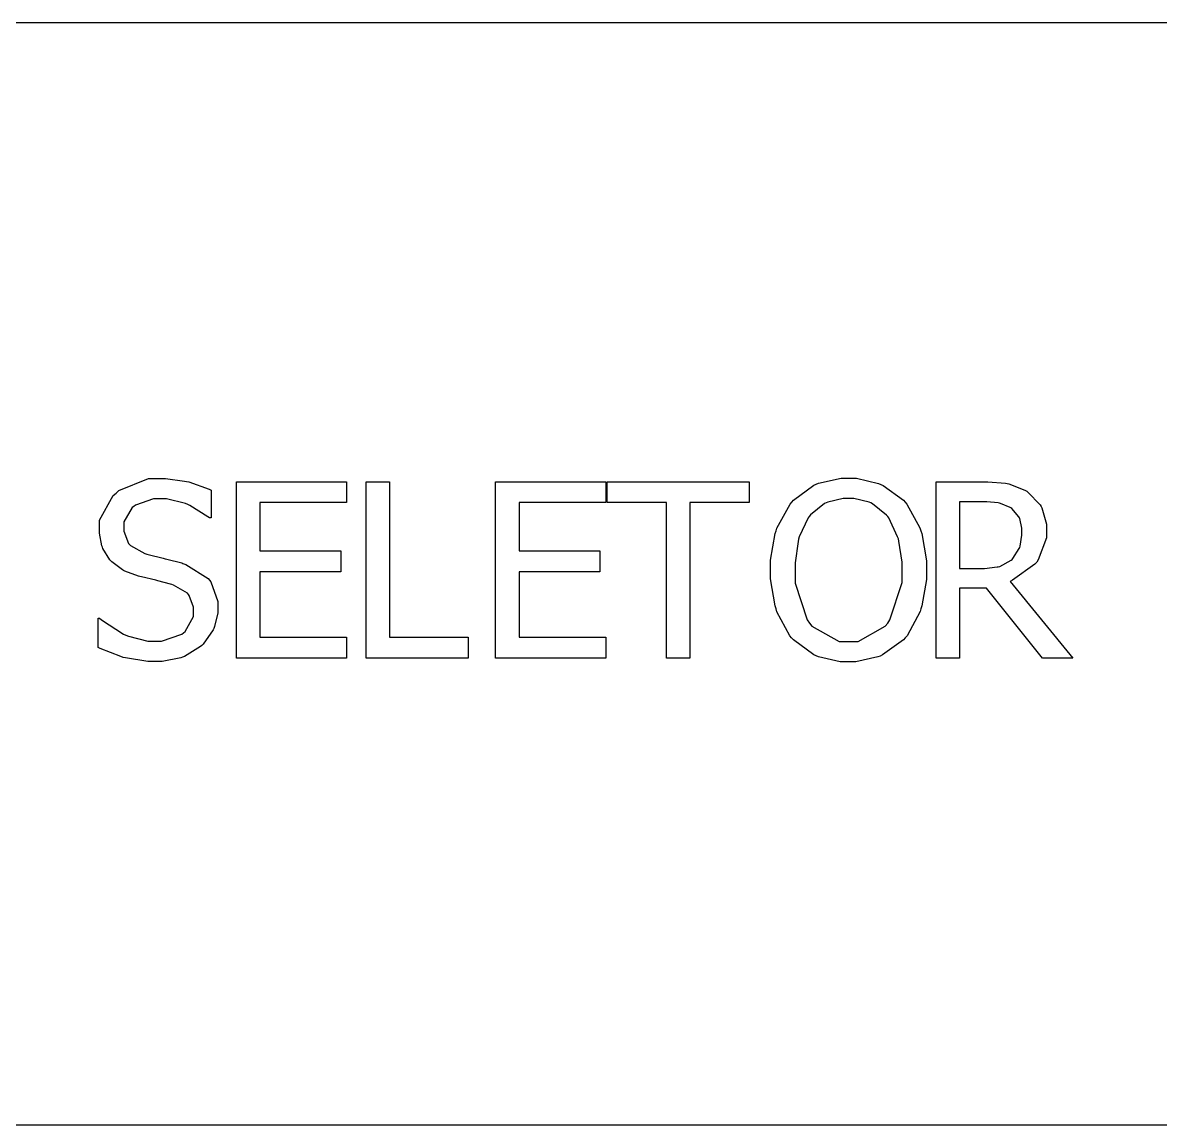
# Model space of a CAD drawing. Header units: millimetres. Extents: x 1974 to 2099, y 1386 to 1555.
# Drawn here: x 2093.188 to 2094.278, y 1476.14 to 1477.196 of the extents above; entities that cross this region are included whole.
import ezdxf

# ---------------------------------------------------------------- set-up
doc = ezdxf.new("R2010")
doc.units = ezdxf.units.MM
doc.layers.add('TEXTO', color=4, linetype='Continuous')

msp = doc.modelspace()

# ---------------------------------------------------------------- linework, layer by layer
at = {"layer": 'TEXTO', "color": 0}
for p, q in [((2098.7779, 1477.1963), (2069.8934, 1477.1963)), ((2093.2796, 1476.7481), (2093.3082, 1476.7596)), ((2093.3082, 1476.7596), (2093.3178, 1476.7596)), ((2093.3178, 1476.7596), (2093.3245, 1476.7596)), ((2093.3245, 1476.7596), (2093.3425, 1476.7573)), ((2093.9502, 1476.7552), (2093.9717, 1476.7601)), ((2093.9717, 1476.7601), (2093.9788, 1476.7601)), ((2093.9788, 1476.7601), (2093.9866, 1476.7601)), ((2093.9866, 1476.7601), (2094.0076, 1476.7551)), ((2093.277, 1476.7457), (2093.2796, 1476.7481)), ((2093.3425, 1476.7573), (2093.3446, 1476.7568)), ((2093.3446, 1476.7568), (2093.3466, 1476.7564)), ((2093.3466, 1476.7564), (2093.3661, 1476.7496)), ((2093.3661, 1476.7496), (2093.368, 1476.7487)), ((2093.368, 1476.7487), (2093.368, 1476.7219)), ((2093.3923, 1476.5877), (2093.3923, 1476.7566)), ((2093.3923, 1476.7566), (2093.4979, 1476.7566)), ((2093.4979, 1476.7566), (2093.4979, 1476.7366)), ((2093.5165, 1476.5877), (2093.5165, 1476.7566)), ((2093.5165, 1476.7566), (2093.5389, 1476.7566)), ((2093.5389, 1476.7566), (2093.5389, 1476.6077)), ((2093.6406, 1476.5877), (2093.6406, 1476.7566)), ((2093.6406, 1476.7566), (2093.7462, 1476.7566)), ((2093.7462, 1476.7566), (2093.7462, 1476.7366)), ((2093.7476, 1476.7366), (2093.7476, 1476.7566)), ((2093.7476, 1476.7566), (2093.8835, 1476.7566)), ((2093.8835, 1476.7566), (2093.8835, 1476.7366)), ((2093.926, 1476.7391), (2093.9457, 1476.7533)), ((2093.9457, 1476.7533), (2093.948, 1476.7543)), ((2093.948, 1476.7543), (2093.9502, 1476.7552)), ((2094.0076, 1476.7551), (2094.0099, 1476.7541)), ((2094.0099, 1476.7541), (2094.0121, 1476.7531)), ((2094.0121, 1476.7531), (2094.0316, 1476.739)), ((2094.0629, 1476.5877), (2094.0629, 1476.7566)), ((2094.0629, 1476.7566), (2094.1066, 1476.7566)), ((2094.1066, 1476.7566), (2094.1125, 1476.7566)), ((2094.1125, 1476.7566), (2094.1292, 1476.7552)), ((2094.1292, 1476.7552), (2094.1309, 1476.7549)), ((2094.1309, 1476.7549), (2094.1324, 1476.7547)), ((2094.1324, 1476.7547), (2094.1478, 1476.7485)), ((2094.1478, 1476.7485), (2094.1496, 1476.7476)), ((2094.1496, 1476.7476), (2094.1507, 1476.7467)), ((2093.261, 1476.7199), (2093.2743, 1476.7435)), ((2093.2743, 1476.7435), (2093.277, 1476.7457)), ((2093.3128, 1476.7402), (2093.2955, 1476.7342)), ((2093.3193, 1476.7402), (2093.3128, 1476.7402)), ((2093.3253, 1476.7402), (2093.3193, 1476.7402)), ((2093.3435, 1476.7357), (2093.3253, 1476.7402)), ((2093.4979, 1476.7366), (2093.4148, 1476.7366)), ((2093.4148, 1476.7366), (2093.4148, 1476.6903)), ((2093.7462, 1476.7366), (2093.6631, 1476.7366)), ((2093.6631, 1476.7366), (2093.6631, 1476.6903)), ((2093.8044, 1476.7366), (2093.7476, 1476.7366)), ((2093.8044, 1476.5877), (2093.8044, 1476.7366)), ((2093.8835, 1476.7366), (2093.8268, 1476.7366)), ((2093.8268, 1476.7366), (2093.8268, 1476.5877)), ((2093.9228, 1476.7352), (2093.9245, 1476.7372)), ((2093.9245, 1476.7372), (2093.926, 1476.7391)), ((2093.9575, 1476.7364), (2093.956, 1476.7357)), ((2093.959, 1476.7372), (2093.9575, 1476.7364)), ((2093.9736, 1476.7407), (2093.959, 1476.7372)), ((2093.9789, 1476.7407), (2093.9736, 1476.7407)), ((2093.9838, 1476.7407), (2093.9789, 1476.7407)), ((2093.9986, 1476.7371), (2093.9838, 1476.7407)), ((2094.0002, 1476.7363), (2093.9986, 1476.7371)), ((2094.0316, 1476.739), (2094.0332, 1476.7372)), ((2094.0332, 1476.7372), (2094.0348, 1476.7353)), ((2094.0332, 1476.7372), (2094.0332, 1476.7372)), ((2094.1076, 1476.7373), (2094.0853, 1476.7373)), ((2094.0853, 1476.7373), (2094.0853, 1476.6735)), ((2094.1113, 1476.7373), (2094.1076, 1476.7373)), ((2094.1222, 1476.7363), (2094.1113, 1476.7373)), ((2094.1507, 1476.7467), (2094.1624, 1476.7346)), ((2093.2923, 1476.7318), (2093.2843, 1476.7183)), ((2093.294, 1476.7329), (2093.2923, 1476.7318)), ((2093.2955, 1476.7342), (2093.294, 1476.7329)), ((2093.3457, 1476.7348), (2093.3435, 1476.7357)), ((2093.3477, 1476.7339), (2093.3457, 1476.7348)), ((2093.365, 1476.7231), (2093.3477, 1476.7339)), ((2093.9103, 1476.7123), (2093.9228, 1476.7352)), ((2093.956, 1476.7357), (2093.9425, 1476.7248)), ((2094.0018, 1476.7356), (2094.0002, 1476.7363)), ((2094.0152, 1476.7247), (2094.0018, 1476.7356)), ((2094.0348, 1476.7353), (2094.0473, 1476.7124)), ((2094.1234, 1476.736), (2094.1222, 1476.7363)), ((2094.1245, 1476.7358), (2094.1234, 1476.736)), ((2094.1336, 1476.732), (2094.1245, 1476.7358)), ((2094.1344, 1476.7315), (2094.1336, 1476.732)), ((2094.1354, 1476.7309), (2094.1344, 1476.7315)), ((2094.1421, 1476.7231), (2094.1354, 1476.7309)), ((2094.1624, 1476.7346), (2094.1634, 1476.733)), ((2094.1634, 1476.733), (2094.1642, 1476.7316)), ((2094.1642, 1476.7316), (2094.1686, 1476.7159)), ((2093.261, 1476.7113), (2093.261, 1476.7199)), ((2093.2843, 1476.7183), (2093.2843, 1476.7137)), ((2093.3664, 1476.7219), (2093.365, 1476.7231)), ((2093.368, 1476.7219), (2093.3664, 1476.7219)), ((2093.9402, 1476.7219), (2093.9317, 1476.7038)), ((2093.9413, 1476.7232), (2093.9402, 1476.7219)), ((2093.9425, 1476.7248), (2093.9413, 1476.7232)), ((2094.0164, 1476.7232), (2094.0152, 1476.7247)), ((2094.0174, 1476.7219), (2094.0164, 1476.7232)), ((2094.0259, 1476.704), (2094.0174, 1476.7219)), ((2094.1426, 1476.7222), (2094.1421, 1476.7231)), ((2094.1429, 1476.7213), (2094.1426, 1476.7222)), ((2094.145, 1476.7123), (2094.1429, 1476.7213)), ((2094.1686, 1476.7159), (2094.1686, 1476.7107)), ((2093.261, 1476.7073), (2093.261, 1476.7113)), ((2093.2634, 1476.6952), (2093.261, 1476.7073)), ((2093.2843, 1476.7137), (2093.2843, 1476.7094)), ((2093.2843, 1476.7094), (2093.289, 1476.6976)), ((2093.9042, 1476.6815), (2093.9086, 1476.7069)), ((2093.9086, 1476.7069), (2093.9094, 1476.7095)), ((2093.9094, 1476.7095), (2093.9103, 1476.7123)), ((2093.9317, 1476.7038), (2093.931, 1476.7016)), ((2094.0266, 1476.7018), (2094.0259, 1476.704)), ((2094.0473, 1476.7124), (2094.0482, 1476.7096)), ((2094.0482, 1476.7096), (2094.0492, 1476.7069)), ((2094.0492, 1476.7069), (2094.0536, 1476.6808)), ((2094.1434, 1476.6948), (2094.145, 1476.7056)), ((2094.145, 1476.7091), (2094.145, 1476.7123)), ((2094.145, 1476.7056), (2094.145, 1476.7091)), ((2094.145, 1476.7091), (2094.145, 1476.7091)), ((2094.1686, 1476.7107), (2094.1686, 1476.703)), ((2093.2639, 1476.6939), (2093.2634, 1476.6952)), ((2093.2643, 1476.6926), (2093.2639, 1476.6939)), ((2093.289, 1476.6976), (2093.29, 1476.6965)), ((2093.29, 1476.6965), (2093.2909, 1476.6956)), ((2093.2909, 1476.6956), (2093.3046, 1476.6878)), ((2093.9305, 1476.6995), (2093.9276, 1476.679)), ((2093.931, 1476.7016), (2093.9305, 1476.6995)), ((2094.0271, 1476.6997), (2094.0266, 1476.7018)), ((2094.0302, 1476.6796), (2094.0271, 1476.6997)), ((2094.1424, 1476.6926), (2094.1429, 1476.6936)), ((2094.1429, 1476.6936), (2094.1434, 1476.6948)), ((2094.1686, 1476.703), (2094.1607, 1476.6818)), ((2093.2711, 1476.6818), (2093.2643, 1476.6926)), ((2093.3046, 1476.6878), (2093.3064, 1476.6872)), ((2093.3064, 1476.6872), (2093.3076, 1476.6869)), ((2093.3076, 1476.6869), (2093.3222, 1476.6833)), ((2093.3222, 1476.6833), (2093.324, 1476.6829)), ((2093.324, 1476.6829), (2093.3256, 1476.6825)), ((2093.3256, 1476.6825), (2093.3399, 1476.6788)), ((2093.4148, 1476.6903), (2093.4923, 1476.6903)), ((2093.4923, 1476.6903), (2093.4923, 1476.6703)), ((2093.6631, 1476.6903), (2093.7406, 1476.6903)), ((2093.7406, 1476.6903), (2093.7406, 1476.6703)), ((2094.1346, 1476.6814), (2094.1356, 1476.6823)), ((2094.1356, 1476.6823), (2094.1364, 1476.6832)), ((2094.1364, 1476.6832), (2094.1424, 1476.6926)), ((2093.2719, 1476.6808), (2093.2711, 1476.6818)), ((2093.2728, 1476.68), (2093.2719, 1476.6808)), ((2093.283, 1476.6722), (2093.2728, 1476.68)), ((2093.2842, 1476.6716), (2093.283, 1476.6722)), ((2093.2853, 1476.671), (2093.2842, 1476.6716)), ((2093.2984, 1476.6662), (2093.2853, 1476.671)), ((2093.3399, 1476.6788), (2093.341, 1476.6784)), ((2093.341, 1476.6784), (2093.3439, 1476.6775)), ((2093.3439, 1476.6775), (2093.3652, 1476.6641)), ((2093.9042, 1476.6721), (2093.9042, 1476.6815)), ((2093.9042, 1476.6636), (2093.9042, 1476.6721)), ((2093.9276, 1476.679), (2093.9276, 1476.6721)), ((2093.9276, 1476.6721), (2093.9276, 1476.6594)), ((2094.0302, 1476.6721), (2094.0302, 1476.6796)), ((2094.0302, 1476.6602), (2094.0302, 1476.6721)), ((2094.0302, 1476.6721), (2094.0302, 1476.6721)), ((2094.0536, 1476.6808), (2094.0536, 1476.6721)), ((2094.0536, 1476.6721), (2094.0536, 1476.6629)), ((2094.0853, 1476.6735), (2094.1051, 1476.6735)), ((2094.1051, 1476.6735), (2094.1093, 1476.6735)), ((2094.1093, 1476.6735), (2094.1213, 1476.675)), ((2094.1213, 1476.675), (2094.1224, 1476.6752)), ((2094.1224, 1476.6752), (2094.1237, 1476.6755)), ((2094.1237, 1476.6755), (2094.1346, 1476.6814)), ((2094.1575, 1476.6776), (2094.1361, 1476.6622)), ((2094.1592, 1476.6797), (2094.1575, 1476.6776)), ((2094.1607, 1476.6818), (2094.1592, 1476.6797)), ((2093.2999, 1476.6658), (2093.2984, 1476.6662)), ((2093.3014, 1476.6654), (2093.2999, 1476.6658)), ((2093.315, 1476.6622), (2093.3014, 1476.6654)), ((2093.3161, 1476.6619), (2093.315, 1476.6622)), ((2093.3171, 1476.6617), (2093.3161, 1476.6619)), ((2093.329, 1476.6585), (2093.3171, 1476.6617)), ((2093.3652, 1476.6641), (2093.3665, 1476.6623)), ((2093.3665, 1476.6623), (2093.3679, 1476.6606)), ((2093.3679, 1476.6606), (2093.3746, 1476.642)), ((2093.4923, 1476.6703), (2093.4148, 1476.6703)), ((2093.4148, 1476.6703), (2093.4148, 1476.6077)), ((2093.7406, 1476.6703), (2093.6631, 1476.6703)), ((2093.6631, 1476.6703), (2093.6631, 1476.6077)), ((2093.9086, 1476.6377), (2093.9042, 1476.6636)), ((2094.0185, 1476.6242), (2094.0302, 1476.6602)), ((2094.0536, 1476.6629), (2094.0492, 1476.6378)), ((2094.1361, 1476.6622), (2094.1336, 1476.6611)), ((2094.1336, 1476.6611), (2094.1938, 1476.5877)), ((2094.1336, 1476.6611), (2094.1336, 1476.6611)), ((2093.3303, 1476.6581), (2093.329, 1476.6585)), ((2093.3321, 1476.6576), (2093.3303, 1476.6581)), ((2093.3454, 1476.6498), (2093.3321, 1476.6576)), ((2093.3463, 1476.6487), (2093.3454, 1476.6498)), ((2093.9276, 1476.6594), (2093.9391, 1476.6242)), ((2094.111, 1476.6548), (2094.0853, 1476.6548)), ((2094.0853, 1476.6548), (2094.0853, 1476.5877)), ((2094.1647, 1476.5877), (2094.111, 1476.6548)), ((2093.3471, 1476.6476), (2093.3463, 1476.6487)), ((2093.3512, 1476.6364), (2093.3471, 1476.6476)), ((2093.3746, 1476.642), (2093.3746, 1476.6358)), ((2093.3433, 1476.6131), (2093.3512, 1476.6275)), ((2093.3512, 1476.6322), (2093.3512, 1476.6364)), ((2093.3512, 1476.6275), (2093.3512, 1476.6322)), ((2093.3746, 1476.631), (2093.3712, 1476.6179)), ((2093.3746, 1476.6358), (2093.3746, 1476.631)), ((2093.9094, 1476.6348), (2093.9086, 1476.6377)), ((2093.9102, 1476.6321), (2093.9094, 1476.6348)), ((2093.9227, 1476.6091), (2093.9102, 1476.6321)), ((2094.0475, 1476.6322), (2094.0349, 1476.6091)), ((2094.0483, 1476.6349), (2094.0475, 1476.6322)), ((2094.0492, 1476.6378), (2094.0483, 1476.6349)), ((2093.2598, 1476.5978), (2093.2598, 1476.6259)), ((2093.2598, 1476.6259), (2093.2612, 1476.6259)), ((2093.2612, 1476.6259), (2093.2631, 1476.6242)), ((2093.2631, 1476.6242), (2093.2841, 1476.6107)), ((2093.3712, 1476.6179), (2093.3706, 1476.6162)), ((2093.9391, 1476.6242), (2093.9414, 1476.6212)), ((2093.9414, 1476.6212), (2093.9438, 1476.6182)), ((2093.9438, 1476.6182), (2093.97, 1476.6036)), ((2093.9882, 1476.6036), (2094.014, 1476.6182)), ((2094.014, 1476.6182), (2094.0164, 1476.6212)), ((2094.0164, 1476.6212), (2094.0185, 1476.6242)), ((2093.2841, 1476.6107), (2093.2865, 1476.6097)), ((2093.2865, 1476.6097), (2093.2888, 1476.6088)), ((2093.2888, 1476.6088), (2093.3074, 1476.604)), ((2093.3205, 1476.604), (2093.34, 1476.6105)), ((2093.34, 1476.6105), (2093.3417, 1476.6118)), ((2093.3417, 1476.6118), (2093.3433, 1476.6131)), ((2093.3699, 1476.6147), (2093.3604, 1476.6011)), ((2093.3706, 1476.6162), (2093.3699, 1476.6147)), ((2093.4148, 1476.6077), (2093.4979, 1476.6077)), ((2093.4979, 1476.6077), (2093.4979, 1476.5877)), ((2093.5389, 1476.6077), (2093.6144, 1476.6077)), ((2093.6144, 1476.6077), (2093.6144, 1476.5877)), ((2093.6144, 1476.6077), (2093.6144, 1476.6077)), ((2093.6631, 1476.6077), (2093.7462, 1476.6077)), ((2093.7462, 1476.6077), (2093.7462, 1476.5877)), ((2093.9243, 1476.6072), (2093.9227, 1476.6091)), ((2093.926, 1476.6053), (2093.9243, 1476.6072)), ((2094.0332, 1476.6072), (2094.0315, 1476.6053)), ((2094.0349, 1476.6091), (2094.0332, 1476.6072)), ((2093.2616, 1476.5969), (2093.2598, 1476.5978)), ((2093.2817, 1476.5891), (2093.2616, 1476.5969)), ((2093.3074, 1476.604), (2093.3136, 1476.604)), ((2093.3136, 1476.604), (2093.3205, 1476.604)), ((2093.3579, 1476.5987), (2093.3425, 1476.5892)), ((2093.3592, 1476.5999), (2093.3579, 1476.5987)), ((2093.3604, 1476.6011), (2093.3592, 1476.5999)), ((2093.9456, 1476.5909), (2093.926, 1476.6053)), ((2093.97, 1476.6036), (2093.9789, 1476.6036)), ((2093.9789, 1476.6036), (2093.9882, 1476.6036)), ((2094.0315, 1476.6053), (2094.0114, 1476.5907)), ((2093.2838, 1476.5884), (2093.2817, 1476.5891)), ((2093.286, 1476.5878), (2093.2838, 1476.5884)), ((2093.3074, 1476.5846), (2093.286, 1476.5878)), ((2093.3152, 1476.5846), (2093.3074, 1476.5846)), ((2093.3212, 1476.5846), (2093.3152, 1476.5846)), ((2093.3152, 1476.5846), (2093.3152, 1476.5846)), ((2093.3391, 1476.588), (2093.3212, 1476.5846)), ((2093.3408, 1476.5886), (2093.3391, 1476.588)), ((2093.3425, 1476.5892), (2093.3408, 1476.5886)), ((2093.4979, 1476.5877), (2093.3923, 1476.5877)), ((2093.4979, 1476.5877), (2093.4979, 1476.5877)), ((2093.6144, 1476.5877), (2093.5165, 1476.5877)), ((2093.7462, 1476.5877), (2093.6406, 1476.5877)), ((2093.7462, 1476.5877), (2093.7462, 1476.5877)), ((2093.8268, 1476.5877), (2093.8044, 1476.5877)), ((2093.8268, 1476.5877), (2093.8268, 1476.5877)), ((2093.9479, 1476.5899), (2093.9456, 1476.5909)), ((2093.9502, 1476.589), (2093.9479, 1476.5899)), ((2093.971, 1476.5842), (2093.9502, 1476.589)), ((2093.9788, 1476.5842), (2093.971, 1476.5842)), ((2093.9858, 1476.5842), (2093.9788, 1476.5842)), ((2094.0069, 1476.5889), (2093.9858, 1476.5842)), ((2094.0092, 1476.5897), (2094.0069, 1476.5889)), ((2094.0114, 1476.5907), (2094.0092, 1476.5897)), ((2094.0853, 1476.5877), (2094.0629, 1476.5877)), ((2094.1938, 1476.5877), (2094.1647, 1476.5877)), ((2098.7779, 1476.1403), (2069.8934, 1476.1403))]:
    msp.add_line(p, q, dxfattribs=at)

doc.saveas('drawing.dxf')
